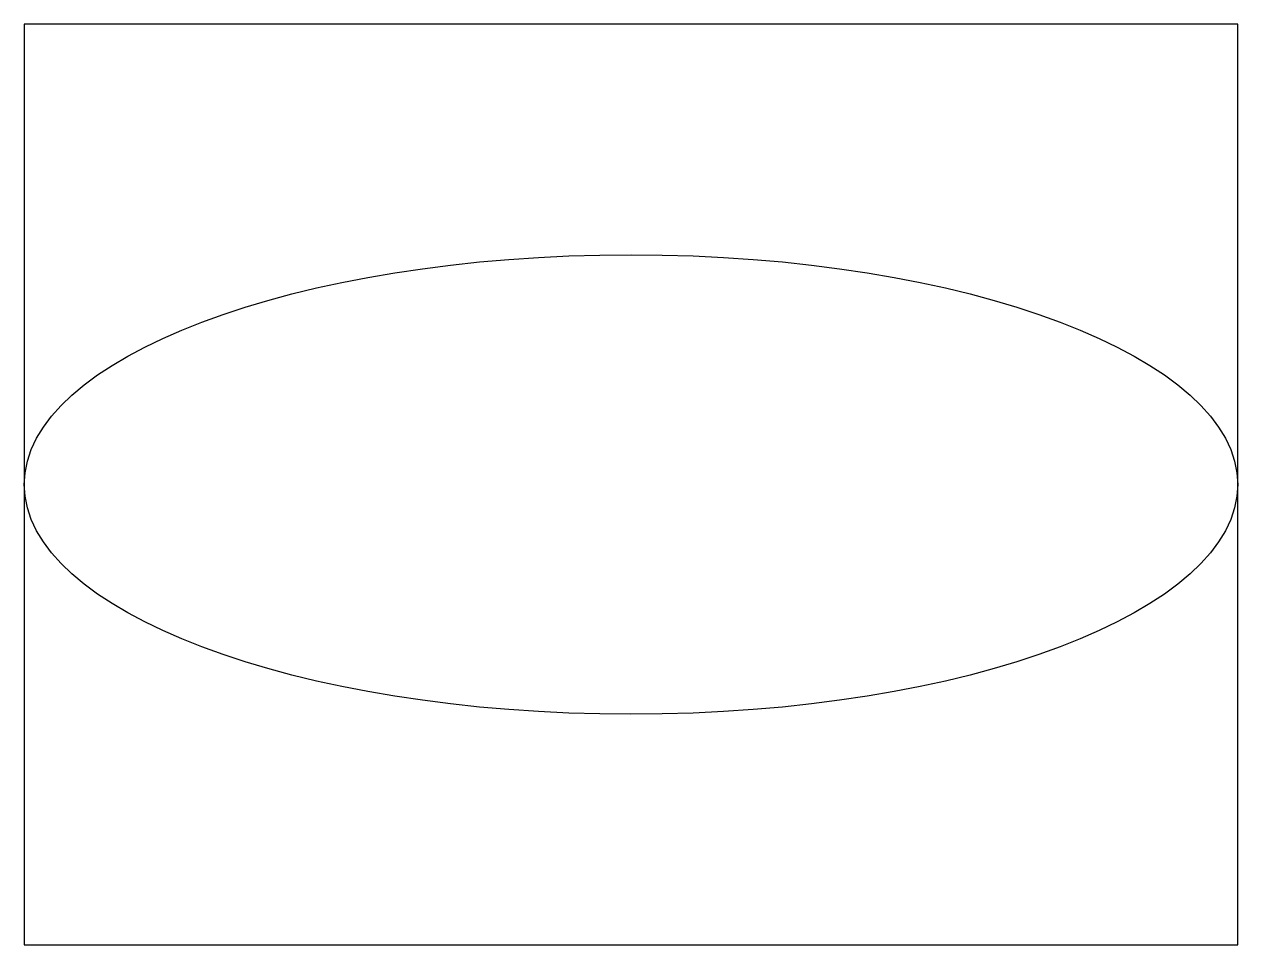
# Model space of a CAD drawing. Header units: millimetres. Extents: x 26 to 231, y 20 to 176.
import ezdxf

# ---------------------------------------------------------------- set-up
doc = ezdxf.new("R2010")
doc.units = ezdxf.units.MM

msp = doc.modelspace()

# ---------------------------------------------------------------- linework, layer by layer
at = {"linetype": 'Continuous'}
msp.add_lwpolyline([(25.7, 19.5), (231.3, 19.5), (231.3, 175.5), (25.7, 175.5)], close=True, dxfattribs=at)
msp.add_ellipse((128.5, 97.5), major_axis=(102.8, 0), ratio=0.378794)

doc.saveas('drawing.dxf')
